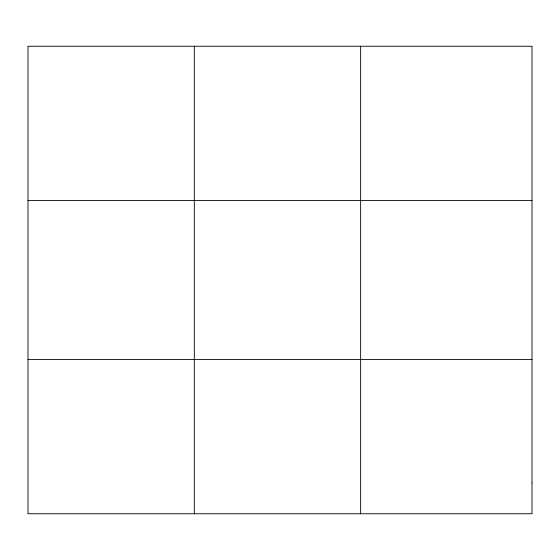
<?xml version="1.0" encoding="UTF-8"?>
<svg xmlns="http://www.w3.org/2000/svg" width="560" height="560" viewBox="0 0 560 560"><rect width="100%" height="100%" fill="white"/><g stroke="black" fill="none" stroke-linecap="round" stroke-linejoin="round"><path stroke-width="0.84" d="M194.32 513.751L194.32 46.249M360.64 513.751L360.64 46.249M28 200.522L532 200.522M28 359.478L532 359.478M532 482.895L532 513.751L28 513.751L28 46.249L532 46.249L532 482.895"/></g></svg>
